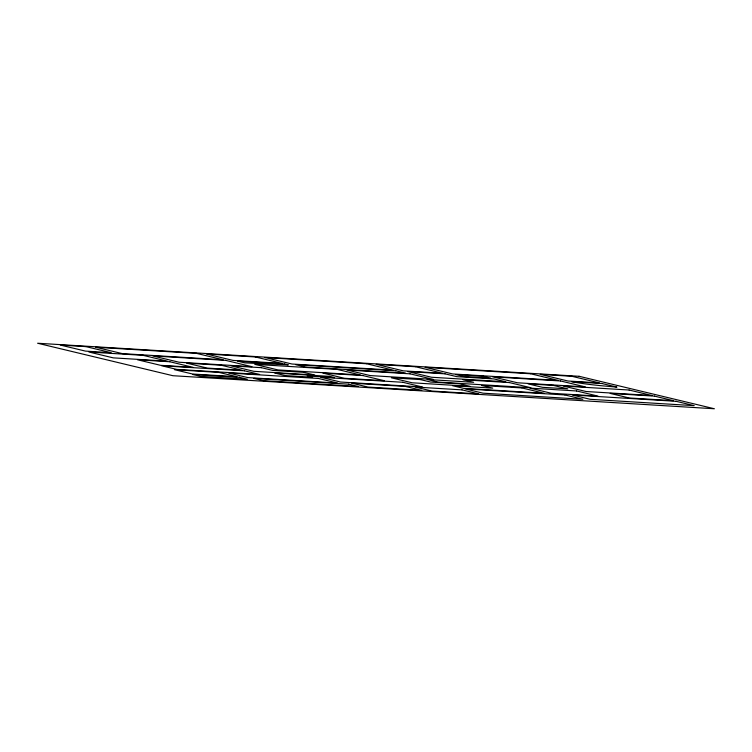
<?xml version="1.0" encoding="UTF-8"?>
<svg xmlns="http://www.w3.org/2000/svg" width="752" height="752" viewBox="0 0 752 752"><rect width="100%" height="100%" fill="white"/><g stroke="black" fill="none" stroke-linecap="round" stroke-linejoin="round"><path stroke-width="1.13" d="M579.106 376.291L37.6 343.241L172.894 375.709L714.4 408.759L579.106 376.291M85.935 346.625L60.301 345.055L85.549 351.118L111.183 352.679L85.935 346.625M196.498 353.374L95.645 347.217L122.379 353.628L223.231 359.785L196.498 353.374M255.342 356.965L206.208 353.966L233.092 360.415L282.226 363.413L255.342 356.965M366.478 363.742L265.052 357.557L291.964 364.015L393.381 370.2L366.478 363.742M415.424 366.732L376.188 364.335L403.335 370.858L442.58 373.246L415.424 366.732M530.536 373.763L425.134 367.324L452.723 373.951L558.125 380.38L530.536 373.763M571.821 376.282L540.246 374.355L567.976 381.01L599.551 382.937L571.821 376.282M143.068 355.329L88.924 352.021L113.261 357.867L167.405 361.167L143.068 355.329M225.656 360.368L152.778 355.922L179.042 362.22L251.92 366.675L225.656 360.368M284.651 363.996L237.472 361.12L244.785 362.878L288.307 364.87L284.651 363.996M395.815 370.783L295.705 364.673L305.434 367.014L405.535 373.124L395.815 370.783M445.005 373.829L407.828 371.563L431.469 377.241L505.823 381.781L493.998 378.942L456.821 376.667L445.005 373.829M482.897 376.226L455.731 374.562L463.655 376.47L490.821 378.124L482.897 376.226M560.55 380.963L492.607 376.818L517.451 382.777L585.394 386.923L560.55 380.963M601.976 383.52L571.595 381.659C586.56 384.554 601.769 385.795 616.969 387.12L601.976 383.52M337.112 369.382L254.768 364.353L278.061 369.946L360.405 374.966L337.112 369.382M410.028 373.829L346.822 369.975L370.134 375.568L433.34 379.422L410.028 373.829M169.83 361.75L137.494 359.776L160.627 365.331L192.963 367.305L169.83 361.75M509.339 382.571L462.884 379.732L473.657 382.317L427.202 379.487L437.974 382.072L530.893 387.741L509.339 382.571M553.425 385.409L528.111 383.868L542.502 387.318L567.816 388.869L553.425 385.409M629.104 390.025L563.135 386.002L586.034 391.501L652.003 395.524L629.104 390.025M221.257 365.237L186.552 363.113L207.308 368.095L242.012 370.219L221.257 365.237M261.414 367.69L230.967 365.829L253.819 371.309L314.703 375.022L303.282 372.287L272.835 370.426L261.414 367.69M362.831 375.549L322.937 373.114L344.463 378.284L384.357 380.719L362.831 375.549M420.302 379.572L391.378 377.805L412.152 382.787L470 386.321L459.613 383.83L430.689 382.063L420.302 379.572M576.568 390.965L529.916 388.117L551.329 393.258L597.99 396.107L576.568 390.965M244.438 370.802L161.53 365.735L176.692 369.382L259.609 374.44L244.438 370.802M521.935 387.938L481.665 385.485L492.748 388.145L452.478 385.682L463.552 388.342L544.091 393.258L521.935 387.938M654.428 396.107L610.182 393.409L629.208 397.968L673.444 400.675L654.428 396.107M329.132 376.338L274.63 373.011L285.403 375.605L312.653 377.269L307.267 375.972L334.518 377.636L329.132 376.338M402.79 382.279L320.766 377.269L340.581 382.025L422.605 387.036L402.79 382.279M218.879 372.39L174.455 369.674L192.587 374.026L237.021 376.743L218.879 372.39M318.5 378.472L228.589 372.983L247.793 377.589L337.704 383.078L318.5 378.472M676.095 401.305L572.159 394.96L590.282 399.312L694.218 405.657L676.095 401.305M564.921 394.96L465.065 388.869L483.01 393.174L582.866 399.274L564.921 394.96M405.337 386.415L351.56 383.135L367.935 387.064L421.712 390.344L405.337 386.415M462.019 389.874L415.048 387.007L431.836 391.04L478.808 393.907L462.019 389.874M239.446 377.325L192.728 374.468L200.596 376.357L247.305 379.215L239.446 377.325M348.684 384.178L253.819 378.388L263.285 380.662L358.149 386.453L348.684 384.178"/></g></svg>
